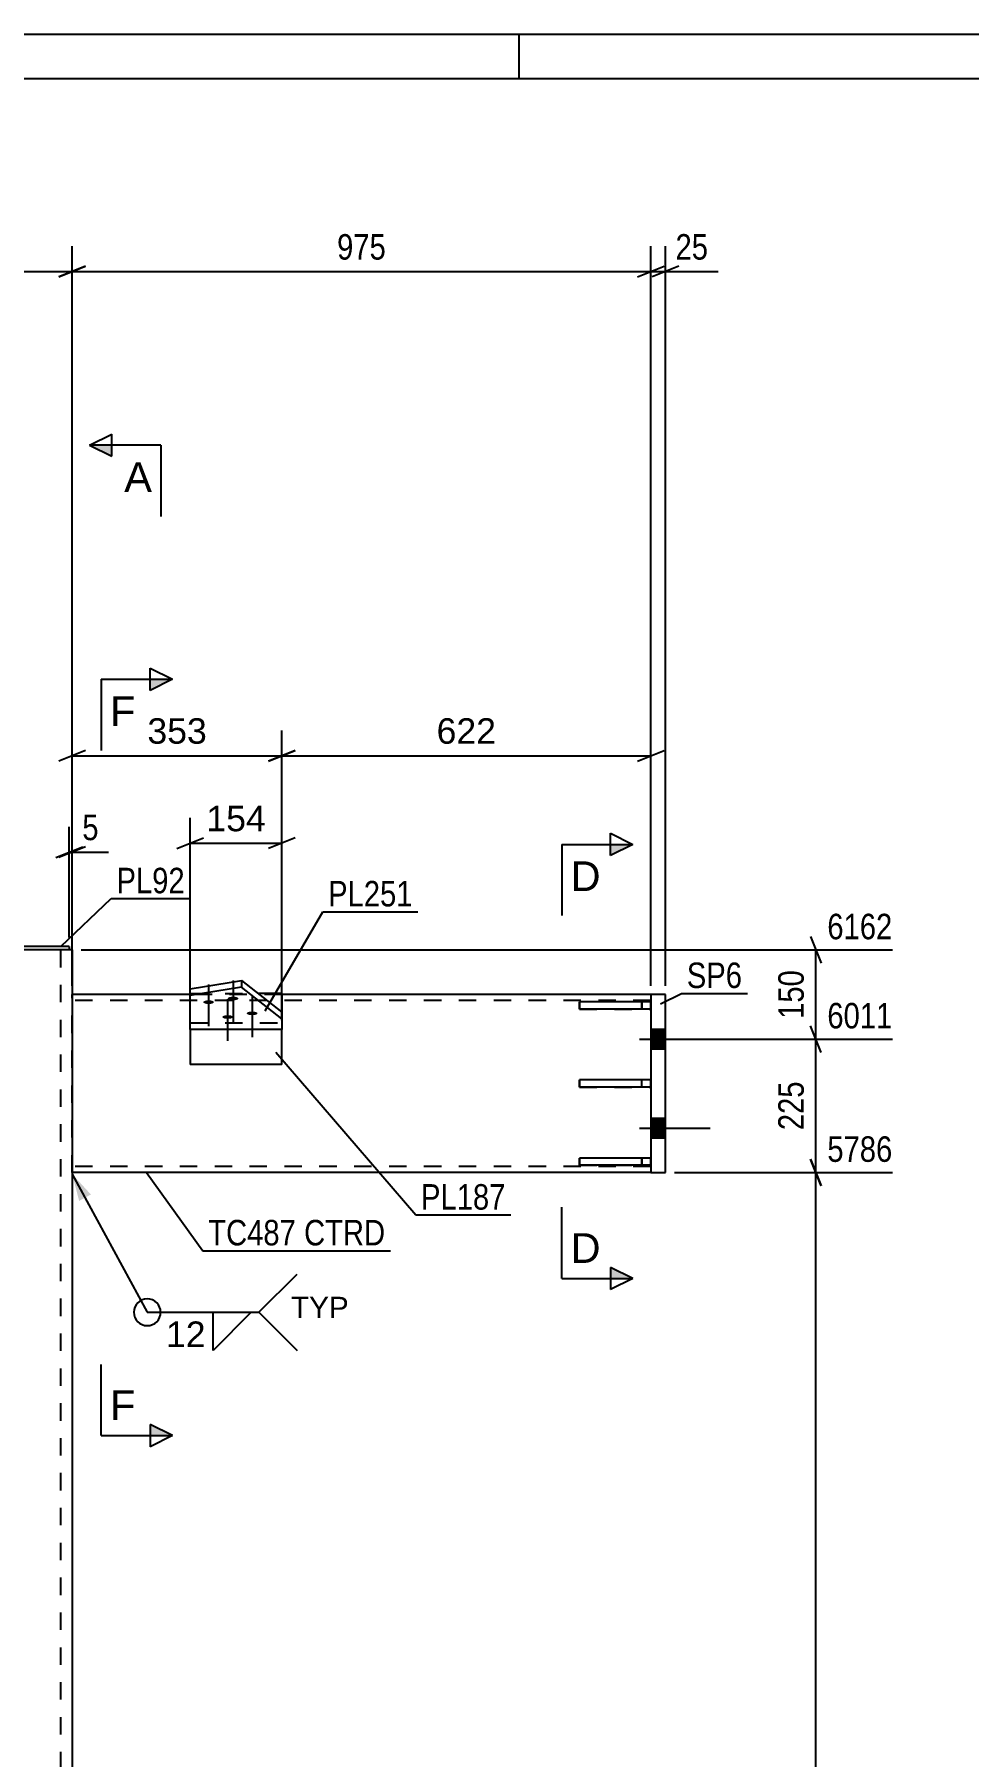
# Model space of a CAD drawing. Header units: millimetres. Extents: x 0 to 841, y 0 to 594.
# Drawn here: x 156.5 to 261.5, y 400.4 to 594 of the extents above; entities that cross this region are included whole.
import ezdxf

# ---------------------------------------------------------------- set-up
doc = ezdxf.new("R2010")
doc.units = ezdxf.units.MM
doc.linetypes.add('DXK_LINE_DOT2', pattern=[3.9198, 1.9599, -1.9599])
doc.styles.add('Arial', font='ARIAL.TTF', dxfattribs={"height": 0.2})
doc.styles.add('Arial Narrow', font='ARIALN.TTF', dxfattribs={"height": 0.2})

# ---------------------------------------------------------------- blocks, each defined once
blk = doc.blocks.new('Unknown-284933746-1132')
at = {"color": 5, "linetype": 'Continuous'}
for p, q in [((841, 594), (0, 594)), ((211, 589), (211, 594)), ((836, 589), (5, 589))]:
    blk.add_line(p, q, dxfattribs=at)
blk = doc.blocks.new('Part-284933746-2014 - 1979')
at = {"color": 2, "linetype": 'Continuous'}
for p, q in [((174.02, 486.72), (179.77, 487.64)), ((179.77, 486.89), (174.02, 485.96)), ((174.02, 482.14), (174.02, 486.72)), ((179.77, 487.64), (184.32, 484.09)), ((179.77, 487.64), (179.77, 486.89)), ((184.32, 483.34), (179.77, 486.89)), ((184.32, 484.09), (184.32, 482.14)), ((184.32, 482.14), (174.02, 482.14))]:
    blk.add_line(p, q, dxfattribs=at)
at = {"color": 7, "linetype": 'DXK_LINE_DOT2'}
blk.add_line((174.02, 482.89), (184.32, 482.89), dxfattribs=at)
blk = doc.blocks.new('Part-284933746-1999 - 1979')
at = {"color": 7, "linetype": 'DXK_LINE_DOT2'}
for p, q in [((174.02, 482.14), (174.02, 486.2)), ((174.02, 486.2), (181.62, 486.2)), ((184.32, 484.09), (184.32, 482.14))]:
    blk.add_line(p, q, dxfattribs=at)
at = {"color": 2, "linetype": 'Continuous'}
for p, q in [((184.32, 486.2), (181.62, 486.2)), ((184.32, 486.2), (184.32, 484.09)), ((174.02, 482.14), (174.02, 478.2)), ((184.32, 478.2), (184.32, 482.14)), ((184.32, 478.2), (174.02, 478.2))]:
    blk.add_line(p, q, dxfattribs=at)
blk = doc.blocks.new('Bolt-284933746-1984 - 1979')
at = {"linetype": 'Continuous'}
for points in [[(176.09, 485.43), (176.22, 485.42), (176.34, 485.41), (176.45, 485.39), (176.54, 485.36), (176.61, 485.32), (176.66, 485.28), (176.69, 485.24), (176.69, 485.2), (176.66, 485.16), (176.61, 485.12), (176.54, 485.08), (176.45, 485.05), (176.34, 485.03), (176.22, 485.02), (176.09, 485.02), (175.97, 485.02), (175.85, 485.03), (175.74, 485.05), (175.65, 485.08), (175.57, 485.12), (175.52, 485.16), (175.5, 485.2), (175.5, 485.24), (175.52, 485.28), (175.57, 485.32), (175.65, 485.36), (175.74, 485.39), (175.85, 485.41), (175.97, 485.42)], [(178.84, 485.84), (178.97, 485.83), (179.09, 485.82), (179.19, 485.8), (179.29, 485.77), (179.36, 485.73), (179.41, 485.7), (179.44, 485.65), (179.44, 485.61), (179.41, 485.57), (179.36, 485.53), (179.29, 485.49), (179.19, 485.47), (179.09, 485.44), (178.97, 485.43), (178.84, 485.43), (178.72, 485.43), (178.6, 485.44), (178.49, 485.47), (178.4, 485.49), (178.32, 485.53), (178.27, 485.57), (178.24, 485.61), (178.24, 485.65), (178.27, 485.7), (178.32, 485.73), (178.4, 485.77), (178.49, 485.8), (178.6, 485.82), (178.72, 485.83)], [(180.98, 484.17), (181.11, 484.16), (181.22, 484.15), (181.33, 484.13), (181.43, 484.1), (181.5, 484.06), (181.55, 484.02), (181.58, 483.98), (181.58, 483.94), (181.55, 483.9), (181.5, 483.86), (181.43, 483.82), (181.33, 483.79), (181.22, 483.77), (181.11, 483.76), (180.98, 483.76), (180.86, 483.76), (180.74, 483.77), (180.63, 483.79), (180.53, 483.82), (180.46, 483.86), (180.41, 483.9), (180.38, 483.94), (180.38, 483.98), (180.41, 484.02), (180.46, 484.06), (180.53, 484.1), (180.63, 484.13), (180.74, 484.15), (180.86, 484.16)], [(178.23, 483.75), (178.36, 483.75), (178.48, 483.74), (178.59, 483.72), (178.68, 483.69), (178.75, 483.65), (178.8, 483.61), (178.83, 483.57), (178.83, 483.53), (178.8, 483.49), (178.75, 483.45), (178.68, 483.41), (178.59, 483.38), (178.48, 483.36), (178.36, 483.35), (178.23, 483.34), (178.11, 483.35), (177.99, 483.36), (177.88, 483.38), (177.79, 483.41), (177.71, 483.45), (177.66, 483.49), (177.64, 483.53), (177.64, 483.57), (177.66, 483.61), (177.71, 483.65), (177.79, 483.69), (177.88, 483.72), (177.99, 483.74), (178.11, 483.75)]]:
    blk.add_hatch(color=1, dxfattribs=at).paths.add_polyline_path(points)
at = {"color": 1, "linetype": 'Continuous'}
for p, q in [((176.09, 487.22), (176.09, 482.53)), ((178.84, 487.64), (178.84, 482.94)), ((180.98, 485.97), (180.98, 481.27)), ((178.23, 485.55), (178.23, 480.86))]:
    blk.add_line(p, q, dxfattribs=at)
blk = doc.blocks.new('Part-284933746-2049 - 1979')
at = {"color": 7, "linetype": 'DXK_LINE_DOT2'}
for p, q in [((225.77, 476.47), (217.77, 476.47)), ((217.77, 476.47), (217.77, 475.67)), ((224.77, 475.67), (224.77, 476.47)), ((225.77, 475.67), (225.77, 476.47)), ((217.77, 475.67), (225.77, 475.67))]:
    blk.add_line(p, q, dxfattribs=at)
blk = doc.blocks.new('Part-284933746-2070 - 1979')
at = {"color": 2, "linetype": 'Continuous'}
for p, q in [((159.32, 491.09), (154.94, 491.09)), ((160.77, 491.09), (160.44, 491.09)), ((160.77, 491.09), (160.77, 232.02))]:
    blk.add_line(p, q, dxfattribs=at)
at = {"color": 7, "linetype": 'DXK_LINE_DOT2'}
for p, q in [((160.44, 491.09), (158.11, 491.09)), ((159.44, 491.09), (159.44, 232.02))]:
    blk.add_line(p, q, dxfattribs=at)
blk = doc.blocks.new('Bolt-284933746-2074 - 1979')
at = {"linetype": 'Continuous'}
for points in [[(225.77, 482.17), (225.77, 479.97), (227.44, 479.97), (227.44, 482.17)], [(225.77, 482.17), (225.77, 479.97), (227.44, 479.97), (227.44, 482.17)], [(225.77, 472.17), (225.77, 469.97), (227.44, 469.97), (227.44, 472.17)], [(225.77, 472.17), (225.77, 469.97), (227.44, 469.97), (227.44, 472.17)]]:
    blk.add_hatch(color=1, dxfattribs=at).paths.add_polyline_path(points)
at = {"color": 1, "linetype": 'Continuous'}
for p, q in [((225.77, 482.17), (227.44, 482.17)), ((225.77, 482.17), (227.44, 482.17)), ((224.5, 481.07), (232.44, 481.07)), ((224.5, 481.07), (232.44, 481.07)), ((225.77, 479.97), (227.44, 479.97)), ((225.77, 479.97), (227.44, 479.97)), ((224.5, 471.07), (232.44, 471.07)), ((224.5, 471.07), (232.44, 471.07)), ((225.77, 472.17), (227.44, 472.17)), ((225.77, 472.17), (227.44, 472.17)), ((225.77, 469.97), (227.44, 469.97)), ((225.77, 469.97), (227.44, 469.97))]:
    blk.add_line(p, q, dxfattribs=at)
blk = doc.blocks.new('Part-284933746-2167 - 1979')
at = {"color": 2, "linetype": 'Continuous'}
for p, q in [((127.77, 491.49), (133.27, 491.49)), ((127.77, 491.49), (127.77, 491.09)), ((127.77, 491.09), (128.89, 491.09)), ((160.44, 491.49), (154.94, 491.49)), ((160.44, 491.09), (159.32, 491.09)), ((160.44, 491.49), (160.44, 491.09))]:
    blk.add_line(p, q, dxfattribs=at)
at = {"color": 7, "linetype": 'DXK_LINE_DOT2'}
for p, q in [((159.32, 491.09), (128.89, 491.09)), ((154.94, 491.49), (133.27, 491.49))]:
    blk.add_line(p, q, dxfattribs=at)
blk = doc.blocks.new('Part-284933746-2181 - 1979')
at = {"color": 2, "linetype": 'Continuous'}
for p, q in [((225.77, 486.07), (225.77, 466.07)), ((227.44, 486.07), (225.77, 486.07)), ((227.44, 466.07), (227.44, 486.07)), ((225.77, 466.07), (227.44, 466.07))]:
    blk.add_line(p, q, dxfattribs=at)
blk = doc.blocks.new('Part-284933746-2212 - 1979')
at = {"color": 2, "linetype": 'Continuous'}
for p, q in [((174.02, 486.07), (160.77, 486.07)), ((225.77, 486.07), (184.32, 486.07)), ((225.77, 466.07), (160.77, 466.07))]:
    blk.add_line(p, q, dxfattribs=at)
at = {"color": 7, "linetype": 'DXK_LINE_DOT2'}
for p, q in [((160.77, 466.07), (160.77, 486.07)), ((184.32, 486.07), (174.02, 486.07)), ((225.77, 486.07), (225.77, 466.07)), ((225.77, 485.4), (160.77, 485.4)), ((225.77, 466.74), (160.77, 466.74))]:
    blk.add_line(p, q, dxfattribs=at)
blk = doc.blocks.new('Part-284933746-2243 - 1979')
at = {"color": 2, "linetype": 'Continuous'}
for p, q in [((225.77, 467.7), (217.77, 467.7)), ((217.77, 466.9), (217.77, 467.7)), ((225.77, 466.9), (217.77, 466.9)), ((225.77, 467.7), (225.77, 466.9))]:
    blk.add_line(p, q, dxfattribs=at)
at = {"color": 7, "linetype": 'DXK_LINE_DOT2'}
blk.add_line((224.77, 466.9), (224.77, 467.7), dxfattribs=at)
blk = doc.blocks.new('Part-284933746-2244 - 1979')
at = {"color": 7, "linetype": 'DXK_LINE_DOT2'}
for p, q in [((225.77, 467.7), (217.77, 467.7)), ((217.77, 467.7), (217.77, 466.9)), ((217.77, 466.9), (225.77, 466.9)), ((224.77, 467.7), (224.77, 466.9)), ((225.77, 466.9), (225.77, 467.7))]:
    blk.add_line(p, q, dxfattribs=at)
blk = doc.blocks.new('Part-284933746-2250 - 1979')
at = {"color": 7, "linetype": 'DXK_LINE_DOT2'}
for p, q in [((225.77, 485.24), (217.77, 485.24)), ((217.77, 485.24), (217.77, 484.44)), ((217.77, 484.44), (225.77, 484.44)), ((224.77, 485.24), (224.77, 484.44)), ((225.77, 484.44), (225.77, 485.24))]:
    blk.add_line(p, q, dxfattribs=at)
blk = doc.blocks.new('Part-284933746-2251 - 1979')
at = {"color": 2, "linetype": 'Continuous'}
for p, q in [((225.77, 485.24), (217.77, 485.24)), ((217.77, 484.44), (217.77, 485.24)), ((225.77, 484.44), (217.77, 484.44)), ((225.77, 485.24), (225.77, 484.44))]:
    blk.add_line(p, q, dxfattribs=at)
at = {"color": 7, "linetype": 'DXK_LINE_DOT2'}
blk.add_line((224.77, 484.44), (224.77, 485.24), dxfattribs=at)
blk = doc.blocks.new('Part-284933746-2252 - 1979')
at = {"color": 2, "linetype": 'Continuous'}
for p, q in [((225.77, 476.47), (217.77, 476.47)), ((217.77, 475.67), (217.77, 476.47)), ((225.77, 476.47), (225.77, 475.67)), ((225.77, 475.67), (217.77, 475.67))]:
    blk.add_line(p, q, dxfattribs=at)
at = {"color": 7, "linetype": 'DXK_LINE_DOT2'}
blk.add_line((224.77, 475.67), (224.77, 476.47), dxfattribs=at)
blk = doc.blocks.new('StraightDimension-284933746-2503 - 1979')
at = {"color": 7, "linetype": 'Continuous'}
for p, q in [((244.92, 464.57), (243.72, 467.57)), ((228.44, 466.07), (252.93, 466.07)), ((244.32, 276.74), (244.32, 466.07))]:
    blk.add_line(p, q, dxfattribs=at)
at = {"color": 0, "linetype": 'Continuous'}
blk.add_wipeout([(253.53, 466.67), (253.53, 470.87), (245.02, 470.87), (245.02, 466.67)], dxfattribs=at)
at = {"color": 3, "linetype": 'Continuous', "style": 'Arial Narrow'}
blk.add_text('5786', height=2.863, dxfattribs=at).set_placement((245.62, 467.27))
blk = doc.blocks.new('StraightDimension-284933746-2459 - 1979')
at = {"color": 7, "linetype": 'Continuous'}
for p, q in [((160.77, 487.07), (160.77, 515.77)), ((184.32, 485.86), (184.32, 515.77)), ((162.27, 513.52), (159.27, 512.32)), ((182.82, 512.32), (185.82, 513.52)), ((160.77, 512.92), (184.32, 512.92))]:
    blk.add_line(p, q, dxfattribs=at)
at = {"color": 0}
blk.add_wipeout([(176.48, 513.67), (176.48, 517.87), (168.61, 517.87), (168.61, 513.67)], dxfattribs=at)
at = {"color": 3, "style": 'Arial'}
blk.add_text('353', height=2.865, dxfattribs=at).set_placement((169.21, 514.27))
blk = doc.blocks.new('StraightDimension-284933746-2342 - 1979')
at = {"color": 7, "linetype": 'Continuous'}
for p, q in [((160.77, 492.09), (160.77, 570.19)), ((225.77, 487.07), (225.77, 570.19)), ((162.27, 567.94), (159.27, 566.74)), ((160.77, 567.34), (225.77, 567.34)), ((224.27, 566.74), (227.27, 567.94))]:
    blk.add_line(p, q, dxfattribs=at)
at = {"color": 0}
blk.add_wipeout([(196.61, 568.09), (196.61, 572.29), (189.93, 572.29), (189.93, 568.09)], dxfattribs=at)
at = {"color": 3, "style": 'Arial Narrow'}
blk.add_text('975', height=2.863, dxfattribs=at).set_placement((190.53, 568.69))
blk = doc.blocks.new('StraightDimension-284933746-2388 - 1979')
at = {"color": 7, "linetype": 'Continuous'}
for p, q in [((160.44, 492.49), (160.44, 504.93)), ((160.77, 492.09), (160.77, 504.93)), ((158.94, 501.48), (161.94, 502.68)), ((162.27, 502.68), (159.27, 501.48)), ((160.44, 502.08), (160.77, 502.08))]:
    blk.add_line(p, q, dxfattribs=at)
at = {"color": 0}
blk.add_wipeout([(164.32, 502.83), (164.32, 507.03), (161.3, 507.03), (161.3, 502.83)], dxfattribs=at)
at = {"color": 7, "linetype": 'Continuous'}
blk.add_line((160.77, 502.08), (164.85, 502.08), dxfattribs=at)
blk.add_line((160.77, 502.08), (164.85, 502.08), dxfattribs=at)
at = {"color": 3, "style": 'Arial Narrow'}
blk.add_text('5', height=2.86, dxfattribs=at).set_placement((161.9, 503.43))
blk = doc.blocks.new('StraightDimension-284933746-2448 - 1979')
at = {"color": 7, "linetype": 'Continuous'}
for p, q in [((174.02, 483.2), (174.02, 505.93)), ((184.32, 483.2), (184.32, 505.93)), ((172.52, 502.48), (175.52, 503.68)), ((185.82, 503.68), (182.82, 502.48)), ((174.02, 503.08), (184.32, 503.08))]:
    blk.add_line(p, q, dxfattribs=at)
at = {"color": 0}
blk.add_wipeout([(183.11, 503.83), (183.11, 508.03), (175.24, 508.03), (175.24, 503.83)], dxfattribs=at)
at = {"color": 3, "style": 'Arial'}
blk.add_text('154', height=2.865, dxfattribs=at).set_placement((175.84, 504.43))
blk = doc.blocks.new('StraightDimension-284933746-2334 - 1979')
at = {"color": 7, "linetype": 'Continuous'}
for p, q in [((225.77, 487.07), (225.77, 570.19)), ((227.44, 487.07), (227.44, 570.19)), ((224.27, 566.74), (227.27, 567.94)), ((225.77, 567.34), (227.44, 567.34)), ((228.94, 567.94), (225.94, 566.74))]:
    blk.add_line(p, q, dxfattribs=at)
at = {"color": 0}
blk.add_wipeout([(232.82, 568.09), (232.82, 572.29), (227.96, 572.29), (227.96, 568.09)], dxfattribs=at)
at = {"color": 7, "linetype": 'Continuous'}
blk.add_line((227.44, 567.34), (233.34, 567.34), dxfattribs=at)
blk.add_line((227.44, 567.34), (233.34, 567.34), dxfattribs=at)
at = {"color": 3, "style": 'Arial Narrow'}
blk.add_text('25', height=2.863, dxfattribs=at).set_placement((228.56, 568.69))
blk = doc.blocks.new('StraightDimension-284933746-2350 - 1979')
at = {"color": 7, "linetype": 'Continuous'}
for p, q in [((127.44, 492.09), (127.44, 570.19)), ((160.77, 492.09), (160.77, 570.19)), ((128.94, 567.94), (125.94, 566.74)), ((127.44, 567.34), (160.77, 567.34)), ((159.27, 566.74), (162.27, 567.94))]:
    blk.add_line(p, q, dxfattribs=at)
at = {"color": 0}
blk.add_wipeout([(147.45, 568.09), (147.45, 572.29), (140.76, 572.29), (140.76, 568.09)], dxfattribs=at)
at = {"color": 3, "style": 'Arial Narrow'}
blk.add_text('500', height=2.863, dxfattribs=at).set_placement((141.36, 568.69))
blk = doc.blocks.new('StraightDimension-284933746-2453 - 1979')
at = {"color": 7, "linetype": 'Continuous'}
for p, q in [((184.32, 485.86), (184.32, 515.77)), ((225.77, 487.07), (225.77, 515.77)), ((185.82, 513.52), (182.82, 512.32)), ((224.27, 512.32), (227.27, 513.52)), ((184.32, 512.92), (225.77, 512.92))]:
    blk.add_line(p, q, dxfattribs=at)
at = {"color": 0}
blk.add_wipeout([(208.98, 513.67), (208.98, 517.87), (201.11, 517.87), (201.11, 513.67)], dxfattribs=at)
at = {"color": 3, "style": 'Arial'}
blk.add_text('622', height=2.865, dxfattribs=at).set_placement((201.71, 514.27))
blk = doc.blocks.new('StraightDimension-284933746-2512 - 1979')
at = {"color": 7, "linetype": 'Continuous'}
for p, q in [((244.92, 479.57), (243.72, 482.57)), ((231.77, 481.07), (252.93, 481.07)), ((244.32, 466.07), (244.32, 481.07)), ((243.72, 467.57), (244.92, 464.57)), ((228.44, 466.07), (252.93, 466.07))]:
    blk.add_line(p, q, dxfattribs=at)
at = {"color": 0, "linetype": 'Continuous'}
blk.add_wipeout([(253.53, 481.67), (253.53, 485.87), (245.02, 485.87), (245.02, 481.67)], dxfattribs=at)
at = {"color": 0}
blk.add_wipeout([(243.57, 476.91), (239.37, 476.91), (239.37, 470.23), (243.57, 470.23)], dxfattribs=at)
at = {"color": 3, "linetype": 'Continuous', "style": 'Arial Narrow'}
blk.add_text('6011', height=2.863, dxfattribs=at).set_placement((245.62, 482.27))
at = {"color": 3, "style": 'Arial Narrow'}
blk.add_text('225', height=2.863, rotation=90.0002, dxfattribs=at).set_placement((242.97, 470.83))
blk = doc.blocks.new('StraightDimension-284933746-2521 - 1979')
at = {"color": 7, "linetype": 'Continuous'}
for p, q in [((243.72, 492.59), (244.92, 489.59)), ((161.77, 491.09), (252.93, 491.09)), ((244.32, 481.07), (244.32, 491.09)), ((244.92, 479.57), (243.72, 482.57)), ((231.77, 481.07), (252.93, 481.07))]:
    blk.add_line(p, q, dxfattribs=at)
at = {"color": 0, "linetype": 'Continuous'}
blk.add_wipeout([(253.53, 491.69), (253.53, 495.89), (245.02, 495.89), (245.02, 491.69)], dxfattribs=at)
at = {"color": 0}
blk.add_wipeout([(243.57, 489.42), (239.37, 489.42), (239.37, 482.74), (243.57, 482.74)], dxfattribs=at)
at = {"color": 3, "linetype": 'Continuous', "style": 'Arial Narrow'}
blk.add_text('6162', height=2.863, dxfattribs=at).set_placement((245.62, 492.29))
at = {"color": 3, "style": 'Arial Narrow'}
blk.add_text('150', height=2.863, rotation=90.0002, dxfattribs=at).set_placement((242.97, 483.34))
blk = doc.blocks.new('Mark-284933746-1995 - 1979')
at = {"color": 0}
blk.add_wipeout([(209.47, 461.9), (209.47, 464.9), (199.96, 464.9), (199.96, 461.9)], dxfattribs=at)
blk.add_wipeout([(209.47, 461.9), (209.47, 464.9), (199.96, 464.9), (199.96, 461.9)], dxfattribs=at)
at = {"color": 30, "linetype": 'Continuous'}
for p, q in [((183.63, 479.6), (199.36, 461.3)), ((199.36, 461.3), (210.07, 461.3))]:
    blk.add_line(p, q, dxfattribs=at)
at = {"color": 3, "style": 'Arial Narrow'}
blk.add_text('PL187', height=2.863, dxfattribs=at).set_placement((199.96, 461.9))
blk = doc.blocks.new('Mark-284933746-2010 - 1979')
at = {"color": 0}
blk.add_wipeout([(199.02, 495.98), (199.02, 498.98), (189.52, 498.98), (189.52, 495.98)], dxfattribs=at)
blk.add_wipeout([(199.02, 495.98), (199.02, 498.98), (189.52, 498.98), (189.52, 495.98)], dxfattribs=at)
at = {"color": 30, "linetype": 'Continuous'}
for p, q in [((182.44, 484.24), (188.92, 495.38)), ((188.92, 495.38), (199.62, 495.38))]:
    blk.add_line(p, q, dxfattribs=at)
at = {"color": 3, "style": 'Arial Narrow'}
blk.add_text('PL251', height=2.863, dxfattribs=at).set_placement((189.52, 495.98))
blk = doc.blocks.new('Mark-284933746-2163 - 1979')
at = {"color": 0}
blk.add_wipeout([(173.41, 497.46), (173.41, 500.46), (165.74, 500.46), (165.74, 497.46)], dxfattribs=at)
blk.add_wipeout([(173.41, 497.46), (173.41, 500.46), (165.74, 500.46), (165.74, 497.46)], dxfattribs=at)
at = {"color": 30, "linetype": 'Continuous'}
for p, q in [((159.5, 491.49), (165.14, 496.86)), ((165.14, 496.86), (174.01, 496.86))]:
    blk.add_line(p, q, dxfattribs=at)
at = {"color": 3, "style": 'Arial Narrow'}
blk.add_text('PL92', height=2.863, dxfattribs=at).set_placement((165.74, 497.46))
blk = doc.blocks.new('Mark-284933746-2177 - 1979')
at = {"color": 0}
blk.add_wipeout([(236.04, 486.81), (236.04, 489.81), (229.83, 489.81), (229.83, 486.81)], dxfattribs=at)
blk.add_wipeout([(236.04, 486.81), (236.04, 489.81), (229.83, 489.81), (229.83, 486.81)], dxfattribs=at)
at = {"color": 30, "linetype": 'Continuous'}
for p, q in [((226.88, 485.03), (229.23, 486.21)), ((229.23, 486.21), (236.64, 486.21))]:
    blk.add_line(p, q, dxfattribs=at)
at = {"color": 3, "style": 'Arial Narrow'}
blk.add_text('SP6', height=2.863, dxfattribs=at).set_placement((229.83, 486.81))
blk = doc.blocks.new('Mark-284933746-2208 - 1979')
at = {"color": 0}
blk.add_wipeout([(185.92, 457.88), (185.92, 460.88), (176.05, 460.88), (176.05, 457.88)], dxfattribs=at)
blk.add_wipeout([(185.92, 457.88), (185.92, 460.88), (176.05, 460.88), (176.05, 457.88)], dxfattribs=at)
at = {"color": 30, "linetype": 'Continuous'}
blk.add_line((169.1, 466.07), (175.45, 457.28), dxfattribs=at)
at = {"color": 3, "style": 'Arial Narrow'}
blk.add_text('TC487', height=2.863, dxfattribs=at).set_placement((176.05, 457.88))
at = {"color": 0}
blk.add_wipeout([(195.94, 457.88), (195.94, 460.88), (186.82, 460.88), (186.82, 457.88)], dxfattribs=at)
blk.add_wipeout([(195.94, 457.88), (195.94, 460.88), (186.82, 460.88), (186.82, 457.88)], dxfattribs=at)
at = {"color": 30, "linetype": 'Continuous'}
blk.add_line((175.45, 457.28), (196.54, 457.28), dxfattribs=at)
at = {"color": 3, "style": 'Arial Narrow'}
blk.add_text('CTRD', height=2.863, dxfattribs=at).set_placement((186.82, 457.88))
blk = doc.blocks.new('SectionMark-284933746-2649 - 1979')
at = {"linetype": 'Continuous'}
blk.add_hatch(color=6, dxfattribs=at).paths.add_polyline_path([(165.22, 547.83), (165.22, 546.58), (162.72, 547.83)])
at = {"color": 6, "linetype": 'Continuous'}
for p, q in [((162.72, 547.83), (165.22, 549.08)), ((165.22, 546.58), (165.22, 549.08)), ((170.72, 547.83), (162.72, 547.83)), ((162.72, 547.83), (165.22, 546.58)), ((170.72, 547.83), (170.72, 539.83))]:
    blk.add_line(p, q, dxfattribs=at)
at = {"color": 0, "linetype": 'Continuous'}
blk.add_wipeout([(169.72, 542.58), (169.72, 546.08), (166.61, 546.08), (166.61, 542.58)], dxfattribs=at)
at = {"color": 3, "linetype": 'Continuous', "style": 'Arial'}
blk.add_text('A', height=3.34, rotation=-0.0115, dxfattribs=at).set_placement((166.61, 542.58))
blk = doc.blocks.new('SectionMark-284933746-2653 - 1979')
at = {"linetype": 'Continuous'}
for points in [[(169.52, 520.27), (169.52, 521.52), (172.02, 521.52)], [(169.52, 436.5), (169.52, 437.75), (172.02, 436.5)]]:
    blk.add_hatch(color=6, dxfattribs=at).paths.add_polyline_path(points)
at = {"color": 6, "linetype": 'Continuous'}
for p, q in [((169.52, 520.27), (169.52, 522.77)), ((169.52, 522.77), (172.02, 521.52)), ((164.02, 521.52), (164.02, 513.52)), ((164.02, 521.52), (172.02, 521.52)), ((172.02, 521.52), (169.52, 520.27)), ((164.02, 436.5), (164.02, 444.5)), ((172.02, 436.5), (169.52, 437.75)), ((169.52, 437.75), (169.52, 435.25)), ((164.02, 436.5), (172.02, 436.5)), ((172.02, 436.5), (169.52, 435.25))]:
    blk.add_line(p, q, dxfattribs=at)
at = {"color": 0, "linetype": 'Continuous'}
for points in [[(167.88, 516.27), (167.88, 519.77), (165.02, 519.77), (165.02, 516.27)], [(167.88, 438.25), (167.88, 441.75), (165.02, 441.75), (165.02, 438.25)]]:
    blk.add_wipeout(points, dxfattribs=at)
at = {"color": 3, "linetype": 'Continuous', "style": 'Arial'}
for p in [(165.02, 516.27), (165.02, 438.25)]:
    blk.add_text('F', height=3.34, dxfattribs=at).set_placement(p)
blk = doc.blocks.new('SectionMark-284933746-2659 - 1979')
at = {"linetype": 'Continuous'}
for points in [[(221.27, 501.71), (221.27, 502.96), (223.77, 502.96)], [(221.27, 454.16), (221.27, 455.41), (223.77, 454.16)]]:
    blk.add_hatch(color=6, dxfattribs=at).paths.add_polyline_path(points)
at = {"color": 6, "linetype": 'Continuous'}
for p, q in [((221.27, 501.71), (221.27, 504.21)), ((221.27, 504.21), (223.77, 502.96)), ((215.77, 502.96), (215.77, 494.96)), ((215.77, 502.96), (223.77, 502.96)), ((223.77, 502.96), (221.27, 501.71)), ((215.77, 454.16), (215.77, 462.16)), ((223.77, 454.16), (221.27, 455.41)), ((221.27, 455.41), (221.27, 452.91)), ((215.77, 454.16), (223.77, 454.16)), ((223.77, 454.16), (221.27, 452.91))]:
    blk.add_line(p, q, dxfattribs=at)
at = {"color": 0, "linetype": 'Continuous'}
for points in [[(220.14, 497.71), (220.14, 501.21), (216.77, 501.21), (216.77, 497.71)], [(220.14, 455.91), (220.14, 459.41), (216.77, 459.41), (216.77, 455.91)]]:
    blk.add_wipeout(points, dxfattribs=at)
at = {"color": 3, "linetype": 'Continuous', "style": 'Arial'}
for p in [(216.77, 497.71), (216.77, 455.91)]:
    blk.add_text('D', height=3.34, dxfattribs=at).set_placement(p)
blk = doc.blocks.new('WeldMark-284933746-2661 - 1979')
at = {"linetype": 'Continuous'}
blk.add_hatch(color=30, dxfattribs=at).paths.add_polyline_path([(161.54, 462.88), (160.77, 465.88), (162.86, 463.6)])
at = {"color": 30, "linetype": 'Continuous'}
blk.add_line((160.77, 465.88), (169.2, 450.36), dxfattribs=at)
at = {"color": 3, "linetype": 'Continuous'}
for q in [(186.03, 454.64), (186.03, 446.07)]:
    blk.add_line((181.75, 450.36), q, dxfattribs=at)
blk.add_arc((169.2, 450.36), 1.5, 90, 270, dxfattribs=at)
at = {"color": 0}
blk.add_wipeout([(175.95, 446.26), (175.95, 449.66), (171.1, 449.66), (171.1, 446.26)], dxfattribs=at)
at = {"color": 30, "linetype": 'Continuous'}
blk.add_line((169.2, 450.36), (181.75, 450.36), dxfattribs=at)
at = {"color": 3, "linetype": 'Continuous'}
for p, q in [((176.6, 450.36), (180.89, 450.36)), ((180.89, 450.36), (176.6, 446.07)), ((176.6, 446.07), (176.6, 450.36))]:
    blk.add_line(p, q, dxfattribs=at)
blk.add_arc((169.2, 450.36), 1.5, 270, 90, dxfattribs=at)
at = {"color": 3, "style": 'Arial'}
blk.add_text('12', height=2.865, dxfattribs=at).set_placement((171.3, 446.46))
at = {"color": 0, "linetype": 'Continuous'}
blk.add_wipeout([(191.83, 449.71), (191.83, 452.21), (185.35, 452.21), (185.35, 449.71)], dxfattribs=at)
blk.add_wipeout([(191.83, 449.71), (191.83, 452.21), (185.35, 452.21), (185.35, 449.71)], dxfattribs=at)
at = {"color": 3, "linetype": 'Continuous', "style": 'Arial'}
blk.add_text('TYP', height=2.388, dxfattribs=at).set_placement((185.35, 449.71))

msp = doc.modelspace()

# ---------------------------------------------------------------- block references
for name in ['Unknown-284933746-1132', 'Part-284933746-2070 - 1979', 'Part-284933746-2167 - 1979', 'Part-284933746-2212 - 1979', 'Part-284933746-2014 - 1979', 'Part-284933746-1999 - 1979', 'Bolt-284933746-1984 - 1979', 'Part-284933746-2181 - 1979', 'Part-284933746-2250 - 1979', 'Part-284933746-2251 - 1979', 'Bolt-284933746-2074 - 1979', 'Part-284933746-2049 - 1979', 'Part-284933746-2252 - 1979', 'Part-284933746-2243 - 1979', 'Part-284933746-2244 - 1979']:
    msp.add_blockref(name, (0, 0))

# ---------------------------------------------------------------- next in the draw order: block references
for name in ['StraightDimension-284933746-2459 - 1979', 'StraightDimension-284933746-2503 - 1979']:
    msp.add_blockref(name, (0, 0))

# ---------------------------------------------------------------- next in the draw order: block references
for name in ['StraightDimension-284933746-2342 - 1979', 'StraightDimension-284933746-2512 - 1979']:
    msp.add_blockref(name, (0, 0))

# ---------------------------------------------------------------- next in the draw order: block references
for name in ['StraightDimension-284933746-2334 - 1979', 'StraightDimension-284933746-2448 - 1979', 'StraightDimension-284933746-2388 - 1979']:
    msp.add_blockref(name, (0, 0))

# ---------------------------------------------------------------- next in the draw order: block references
for name in ['StraightDimension-284933746-2350 - 1979', 'StraightDimension-284933746-2453 - 1979']:
    msp.add_blockref(name, (0, 0))

# ---------------------------------------------------------------- next in the draw order: block references
msp.add_blockref('StraightDimension-284933746-2521 - 1979', (0, 0))

# ---------------------------------------------------------------- next in the draw order: block references
for name in ['SectionMark-284933746-2659 - 1979', 'Mark-284933746-2163 - 1979', 'Mark-284933746-2010 - 1979', 'Mark-284933746-2177 - 1979', 'Mark-284933746-1995 - 1979']:
    msp.add_blockref(name, (0, 0))

# ---------------------------------------------------------------- next in the draw order: block references
msp.add_blockref('Mark-284933746-2208 - 1979', (0, 0))

# ---------------------------------------------------------------- next in the draw order: block references
msp.add_blockref('SectionMark-284933746-2649 - 1979', (0, 0))

# ---------------------------------------------------------------- next in the draw order: block references
msp.add_blockref('SectionMark-284933746-2653 - 1979', (0, 0))

# ---------------------------------------------------------------- next in the draw order: block references
msp.add_blockref('WeldMark-284933746-2661 - 1979', (0, 0))

doc.saveas('drawing.dxf')
